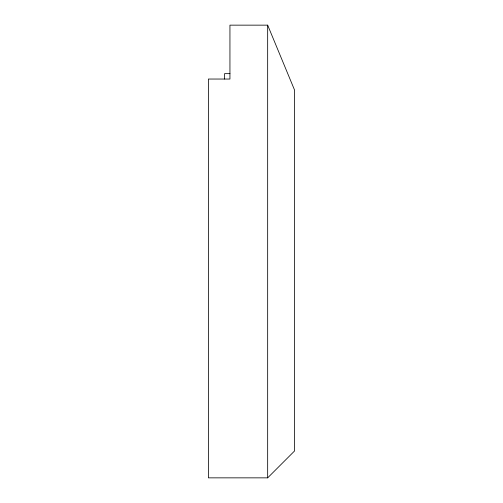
<?xml version="1.0" encoding="UTF-8"?>
<svg xmlns="http://www.w3.org/2000/svg" width="503" height="503" viewBox="0 0 503 503"><rect width="100%" height="100%" fill="white"/><g stroke="black" fill="none" stroke-linecap="round" stroke-linejoin="round"><path stroke-width="0.75" d="M267.665 477.85L294.613 450.902L294.613 90.207L267.665 25.15L229.94 25.15L229.94 79.04L208.387 79.04L208.387 477.85L267.665 477.85L267.665 25.15M229.94 73.652L224.552 73.652L224.552 79.04"/></g></svg>
